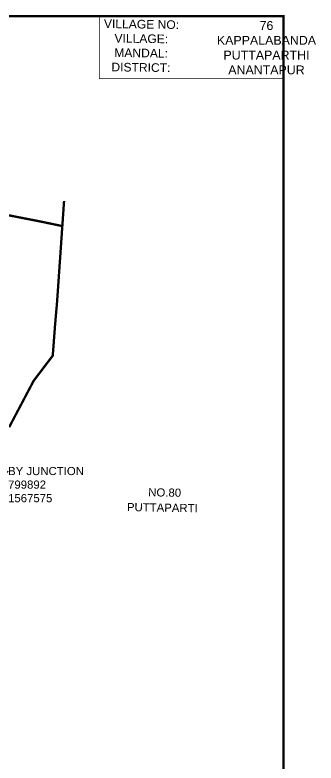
# Model space of a CAD drawing. Header units: feet. Extents: x 795890 to 801423, y 1560112 to 1569674.
# Drawn here: x 800129 to 801423, y 1566458 to 1569674 of the extents above; entities that cross this region are included whole.
import ezdxf
from ezdxf import colors
from ezdxf.entities.mleader import LeaderData, LeaderLine
from ezdxf.math import Vec2, Vec3

# ---------------------------------------------------------------- set-up
doc = ezdxf.new("R2010")
doc.units = ezdxf.units.FT
doc.header["$LTSCALE"] = 15
doc.header["$MEASUREMENT"] = 0
doc.linetypes.add('HIDDEN2', pattern=[0.1875, 0.125, -0.0625])
for name, color, linetype in [('CRDS STONES', 7, 'Continuous'), ('PLOT NO', 7, 'Continuous'), ('TEXT', 1, 'Continuous')]:
    doc.layers.add(name, color=color, linetype=linetype)
doc.layers.add('VILLAGE BOUNDRY', color=5, linetype='HIDDEN2', lineweight=100)
doc.styles.get("Standard").update_dxf_attribs({"font": 'arial.ttf'})

msp = doc.modelspace()

# ---------------------------------------------------------------- linework, layer by layer
at = {"layer": 'PLOT NO', "color": 5, "lineweight": -3}
for points, const_width in [([(795894.9, 1569668.8), (801283.7, 1569668.8), (801283.7, 1560513.8), (795894.9, 1560513.8)], 10), ([(800492.1, 1569668.8), (801283.7, 1569668.8), (801283.7, 1569400), (800492.1, 1569400)], 3.06)]:
    msp.add_lwpolyline(points, close=True, dxfattribs=dict(at, const_width=const_width))
at = {"layer": 'VILLAGE BOUNDRY', "lineweight": -2, "ltscale": 10, "const_width": 10}
for points in [[(799664.5, 1568898), (800237.8, 1568786.2), (800332.9, 1568766.3), (800310.4, 1568441.5), (800301.3, 1568336.3), (800291.8, 1568209.5), (800209.5, 1568100.8), (800104.5, 1567901.9)], [(800332.9, 1568766.3), (800340.4, 1568874.4)]]:
    msp.add_lwpolyline(points, dxfattribs=at)

# ---------------------------------------------------------------- texts
at = {"layer": 'PLOT NO', "lineweight": -3, "insert": (800673.4, 1569652.8), "char_height": 37.139, "width": 318.787, "attachment_point": 2, "rotation": 359.2082}
msp.add_mtext('VILLAGE NO:\\PVILLAGE:\\PMANDAL:\\PDISTRICT:', dxfattribs=at)
at = {"layer": 'PLOT NO', "lineweight": -3, "insert": (801210, 1569647.4), "char_height": 38.11, "width": 728.604, "attachment_point": 2}
msp.add_mtext('76\\PKAPPALABANDA\\PPUTTAPARTHI \\PANANTAPUR ', dxfattribs=at)
at = {"layer": 'TEXT', "lineweight": -2}
for s, p in [('NO.80', (800701.7, 1567604.8)), ('PUTTAPARTI', (800610.3, 1567541))]:
    msp.add_text(s, height=35, rotation=359.064, dxfattribs=at).set_placement(p)

# ---------------------------------------------------------------- leaders
at = {"layer": 'CRDS STONES', "color": 1}
ml = msp.add_multileader_mtext('Standard', dxfattribs=at)
ml.set_content('BY JUNCTION\\P799892\\P1567575', color=1)
ml.set_leader_properties()
ml.build(insert=Vec2(0, 0))
ml.multileader.update_dxf_attribs({"dogleg_length": 0.36, "arrow_head_size": 35})
ctx = ml.context
ctx.base_point, ctx.char_height, ctx.arrow_head_size, ctx.landing_gap_size, ctx.plane_origin = Vec3(800099.7, 1567713.1), 35, 35, 0.09, Vec3(799165.4, 1567817.5)
notes = []
notes.append((ctx, [(0, (1, 1, 0), (800099.7, 1567713.1), (1, 0), 1.396927018504357e-11, [(0, [(799931.5, 1567542.5)], 0, [])])]))
ctx.mtext.insert, ctx.mtext.flow_direction = Vec3(800099.8, 1567730.9), 5
for ctx, leaders in notes:
    for number, flags, end, landing, length, lines in leaders:
        leader = LeaderData()
        leader.index, (leader.has_last_leader_line, leader.has_dogleg_vector, leader.attachment_direction) = number, flags
        leader.last_leader_point, leader.dogleg_vector, leader.dogleg_length = Vec3(end), Vec3(landing), length
        for number, points, colour, breaks in lines:
            line = LeaderLine()
            line.index, line.vertices, line.color, line.breaks = number, Vec3.list(points), colors.encode_raw_color(colour), breaks
            leader.lines.append(line)
        ctx.leaders.append(leader)

doc.saveas('drawing.dxf')
